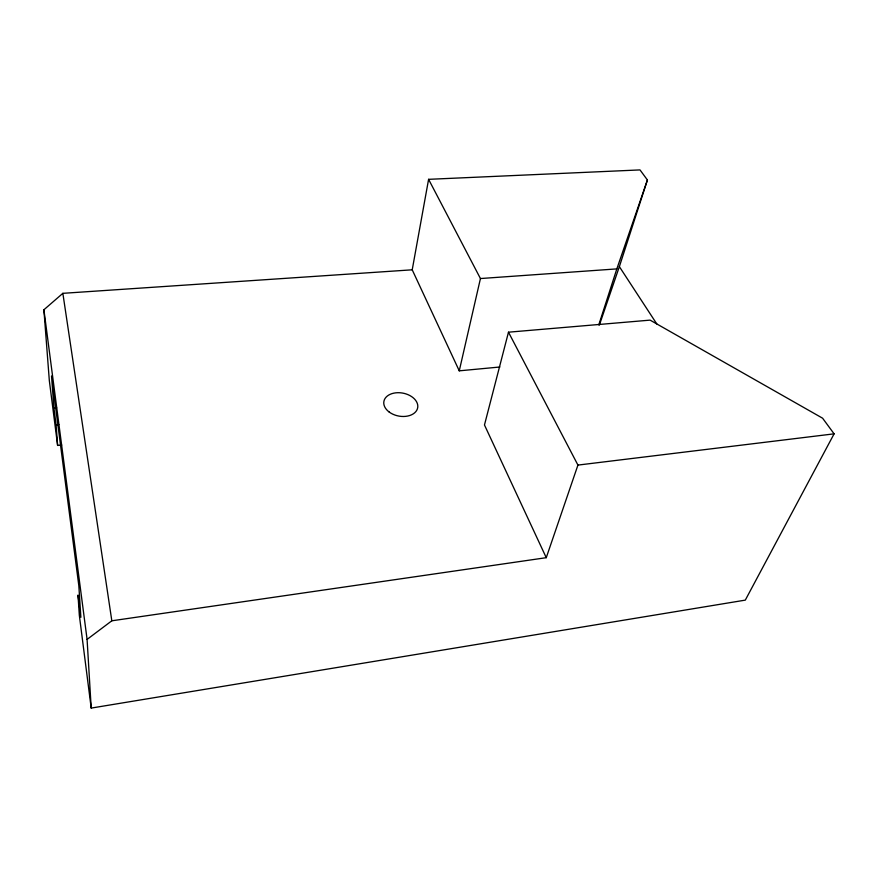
<?xml version="1.0" encoding="UTF-8"?>
<svg xmlns="http://www.w3.org/2000/svg" width="878" height="878" viewBox="0 0 878 878"><rect width="100%" height="100%" fill="white"/><g stroke="black" fill="none" stroke-linecap="round" stroke-linejoin="round"><path stroke-width="1.32" d="M499.867 367.004L459.26 370.834L412.221 269.809L428.596 179.332L640.007 169.915L647.415 179.99L619.363 266.638L599.4 325.003M459.26 370.834L480.442 278.546L428.596 179.332M508.483 332.191L484.469 424.974L546.259 557.684L111.824 620.801L87.087 639.404L91.202 708.085L745.301 600.124L834.1 433.842L822.598 418.202L650.104 320.13L508.483 332.191L577.933 465.088L546.259 557.684M598.785 324.882L616.839 268.898L647.415 179.99M61.701 445.025L57.619 445.442L49.333 380.646L43.9 309.769L62.854 293.329L412.221 269.809M577.933 465.088L834.1 433.842M91.202 708.085L79.327 615.226L77.999 595.054L80.864 617.311L78.833 585.758L51.528 375.982L53.931 408.061L56.093 424.897L58.826 424.623M53.931 408.061L56.653 407.809M480.442 278.546L616.839 268.898M619.363 266.638L656.766 323.916M62.854 293.329L111.824 620.801M43.9 309.769L87.087 639.404M56.093 424.897L57.619 445.442M389.163 412.012A17.187 11.655 10.8 0 0 417.368 408.939A17.187 11.655 10.8 0 0 395.835 392.828A17.187 11.655 10.8 0 0 389.163 412.012"/></g></svg>
